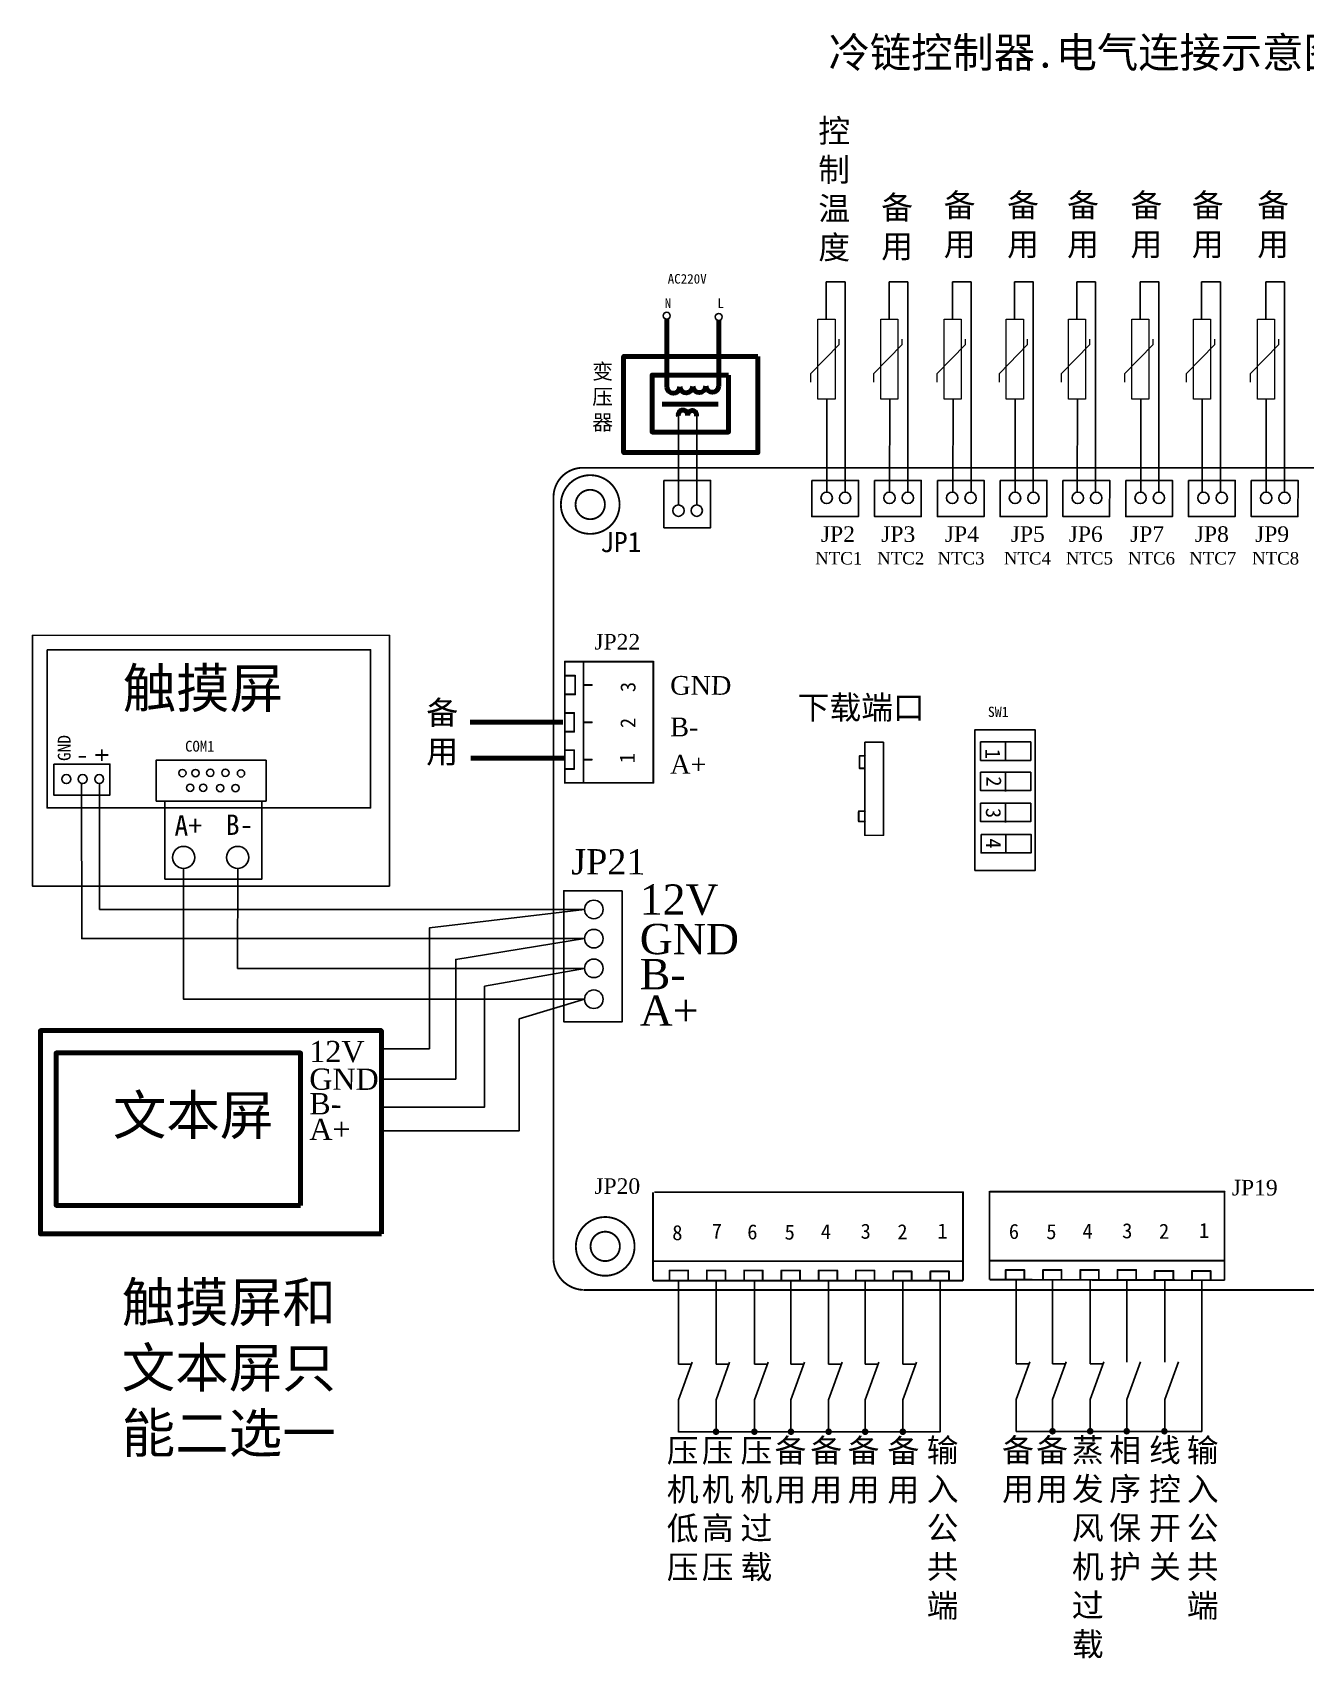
# Model space of a CAD drawing. Extents: x 17250 to 20515, y -627 to 1445.
# Drawn here: x 17250 to 18872, y -627 to 1445 of the extents above; entities that cross this region are included whole.
import ezdxf

# ---------------------------------------------------------------- set-up
doc = ezdxf.new("R2010")
doc.units = 0
doc.linetypes.add('ACAD_ISO07W100', pattern=[3, 0, -3])
doc.layers.get('0').update_dxf_attribs({"linetype": 'CONTINUOUS'})
for name, color, linetype in [('BOTTOMSOLDER', 6, 'CONTINUOUS'), ('instruction', 7, 'CONTINUOUS'), ('KEEPOUTLAYER', 6, 'CONTINUOUS'), ('MECHANICAL1', 251, 'CONTINUOUS'), ('TOPOVERLAY', 2, 'CONTINUOUS')]:
    doc.layers.add(name, color=color, linetype=linetype)

# ---------------------------------------------------------------- blocks, each defined once
blk = doc.blocks.new('常闭2')
at = {"color": 0}
for p, q in [((1.28, 7.79), (1.28, 5.04)), ((1.28, 1.9), (2.48, 5.21)), ((1.28, 5.04), (2.42, 5.04)), ((1.28, 1.9), (1.28, -0.93))]:
    blk.add_line(p, q, dxfattribs=at)

msp = doc.modelspace()

# ---------------------------------------------------------------- hatches: boundary and pattern name
h = msp.add_hatch(color=256)
edge = h.paths.add_edge_path()
edge.add_arc((18121.3, -337.7), 4.23, 360, 720)
h = msp.add_hatch(color=256)
edge = h.paths.add_edge_path()
edge.add_arc((18170.2, -337.7), 4.23, 360, 720)
h = msp.add_hatch(color=256)
edge = h.paths.add_edge_path()
edge.add_arc((18216.8, -337.7), 4.23, 360, 720)
h = msp.add_hatch(color=256)
edge = h.paths.add_edge_path()
edge.add_arc((18264.8, -337.7), 4.23, 360, 720)
h = msp.add_hatch(color=256)
edge = h.paths.add_edge_path()
edge.add_arc((18311.3, -337.7), 4.23, 360, 720)
h = msp.add_hatch(color=256)
edge = h.paths.add_edge_path()
edge.add_arc((18359.3, -337.7), 4.23, 360, 720)
h = msp.add_hatch(color=256)
edge = h.paths.add_edge_path()
edge.add_arc((18550.1, -337.1), 4.23, 360, 720)
h = msp.add_hatch(color=256)
edge = h.paths.add_edge_path()
edge.add_arc((18598.1, -337.1), 4.23, 360, 720)
h = msp.add_hatch(color=256)
edge = h.paths.add_edge_path()
edge.add_arc((18644.6, -337.1), 4.23, 360, 720)
h = msp.add_hatch(color=256)
edge = h.paths.add_edge_path()
edge.add_arc((18692.6, -337.1), 4.23, 360, 720)

# ---------------------------------------------------------------- linework, layer by layer
for p, q in [((18261.8, 1126.9), (18261.8, 1079.1)), ((18341.9, 1126.9), (18341.9, 1079.1)), ((18422.6, 1126.9), (18422.6, 1079.1)), ((18501.7, 1126.9), (18501.7, 1079.1)), ((18580.9, 1126.9), (18580.9, 1079.1)), ((18661.7, 1126.9), (18661.7, 1079.1)), ((18740.1, 1126.9), (18740.1, 1079.1)), ((18821.7, 1126.9), (18821.7, 1079.1)), ((18262.4, 859.4), (18262.6, 977.4)), ((18342.5, 859.4), (18342.6, 977.4)), ((18423.2, 859.4), (18423.3, 977.4)), ((18502.4, 859.4), (18502.5, 977.4)), ((18581.6, 859.4), (18581.7, 977.4)), ((18662.4, 859.4), (18662.5, 977.4)), ((18740.8, 859.4), (18740.9, 977.4)), ((18822.4, 859.4), (18822.5, 977.4))]:
    msp.add_line(p, q)
at = {"lineweight": 13}
for p, q in [((18278.4, 1047.3), (18242.3, 1010.4)), ((18278.4, 1047.3), (18278.4, 1054.1)), ((18358.4, 1047.3), (18322.4, 1010.4)), ((18358.4, 1047.3), (18358.4, 1054.1)), ((18439.1, 1047.3), (18403.1, 1010.4)), ((18439.1, 1047.3), (18439.1, 1054.1)), ((18518.3, 1047.3), (18482.3, 1010.4)), ((18518.3, 1047.3), (18518.3, 1054.1)), ((18597.5, 1047.3), (18561.5, 1010.4)), ((18597.5, 1047.3), (18597.5, 1054.1)), ((18678.3, 1047.3), (18642.3, 1010.4)), ((18678.3, 1047.3), (18678.3, 1054.1)), ((18756.7, 1047.3), (18720.7, 1010.4)), ((18756.7, 1047.3), (18756.7, 1054.1)), ((18838.3, 1047.3), (18802.2, 1010.4)), ((18838.3, 1047.3), (18838.3, 1054.1)), ((18242.3, 999.2), (18242.3, 1010.4)), ((18322.4, 999.2), (18322.4, 1010.4)), ((18403.1, 999.2), (18403.1, 1010.4)), ((18482.3, 999.2), (18482.3, 1010.4)), ((18561.5, 999.2), (18561.5, 1010.4)), ((18642.3, 999.2), (18642.3, 1010.4)), ((18720.7, 999.2), (18720.7, 1010.4)), ((18802.2, 999.2), (18802.2, 1010.4))]:
    msp.add_line(p, q, dxfattribs=at)
at = {"linetype": 'Continuous'}
for p, q in [((18073.4, 842.9), (18073.4, 956.1)), ((18096.7, 842.9), (18096.7, 956.1))]:
    msp.add_line(p, q, dxfattribs=at)
at = {"color": 7}
for p, q in [((18490, 540.9), (18490, 516.5)), ((18490, 502.4), (18490, 478)), ((17293.7, 493.2), (17293.7, 493.2)), ((18490, 462.8), (18490, 438.5)), ((18490.4, 423.1), (18490.4, 398.7))]:
    msp.add_line(p, q, dxfattribs=at)
at = {"linetype": 'Continuous', "flags": 128}
for points in [[(18261.8, 1126.9), (18285.7, 1126.9), (18285.7, 859)], [(18341.9, 1126.9), (18365.7, 1126.9), (18365.7, 859)], [(18422.6, 1126.9), (18446.4, 1126.9), (18446.4, 859)], [(18501.7, 1126.9), (18525.6, 1126.9), (18525.6, 859)], [(18580.9, 1126.9), (18604.8, 1126.9), (18604.8, 859)], [(18661.7, 1126.9), (18685.6, 1126.9), (18685.6, 859)], [(18740.1, 1126.9), (18764, 1126.9), (18764, 859)], [(18821.7, 1126.9), (18845.6, 1126.9), (18845.6, 859)], [(18054.9, 874.1), (18054.9, 813.8), (18114.3, 813.8), (18114.4, 874.1), (18054.9, 874.1)], [(18243.3, 874.1), (18243.3, 828), (18302.8, 828), (18302.9, 874.1), (18243.3, 874.1)], [(18323.3, 874.1), (18323.3, 828), (18382.8, 828), (18382.9, 874.1), (18323.3, 874.1)], [(18403.3, 874.1), (18403.3, 828), (18462.8, 828), (18462.9, 874.1), (18403.3, 874.1)], [(18483.3, 874.1), (18483.3, 828), (18542.8, 828), (18542.9, 874.1), (18483.3, 874.1)], [(18563.3, 874.1), (18563.3, 828), (18622.8, 828), (18622.9, 874.1), (18563.3, 874.1)], [(18643.3, 874.1), (18643.3, 828), (18702.8, 828), (18702.9, 874.1), (18643.3, 874.1)], [(18723.3, 874.1), (18723.3, 828), (18782.8, 828), (18782.9, 874.1), (18723.3, 874.1)], [(18803.3, 874.1), (18803.3, 828), (18862.8, 828), (18862.9, 874.1), (18803.3, 874.1)], [(18001.8, 351.4), (17927.2, 351.4), (17927.2, 184.6), (18001.8, 184.6), (18001.8, 351.4)], [(18740.2, -144.7), (18740.2, -337.3), (18503.6, -337.5)], [(18406.9, -145.4), (18406.9, -338), (18073.5, -338)], [(18644.6, -337.5), (18644.6, -296.5), (18662, -248.6)], [(18693, -337.5), (18693, -296.5), (18710.4, -248.6)]]:
    msp.add_lwpolyline(points, dxfattribs=at)
at = {"lineweight": 13}
for points in [[(18251.2, 1079.3), (18273, 1079.3), (18273, 977.6), (18251.2, 977.6)], [(18331.2, 1079.3), (18353, 1079.3), (18353, 977.6), (18331.2, 977.6)], [(18411.9, 1079.3), (18433.7, 1079.3), (18433.7, 977.6), (18411.9, 977.6)], [(18491.1, 1079.3), (18512.9, 1079.3), (18512.9, 977.6), (18491.1, 977.6)], [(18570.3, 1079.3), (18592.1, 1079.3), (18592.1, 977.6), (18570.3, 977.6)], [(18651.1, 1079.3), (18672.9, 1079.3), (18672.9, 977.6), (18651.1, 977.6)], [(18729.5, 1079.3), (18751.3, 1079.3), (18751.3, 977.6), (18729.5, 977.6)], [(18811.1, 1079.3), (18832.9, 1079.3), (18832.9, 977.6), (18811.1, 977.6)]]:
    msp.add_lwpolyline(points, close=True, dxfattribs=at)
msp.add_lwpolyline([(17705.2, 357.4), (17250.3, 357.4), (17250.3, 676.7), (17705.2, 676.8)], close=True)
at = {"color": 7}
for points in [[(17269, 658.4), (17681.1, 658.4), (17681.1, 457), (17269, 457)], [(18450.9, 377.4), (18450.9, 556.2), (18528, 556.2), (18528, 377.4)], [(18458.5, 540.9), (18458.5, 517.5), (18522.3, 517.5), (18522.3, 540.9)], [(17277.4, 512.8), (17348.9, 512.8), (17348.9, 473.2), (17277.4, 473.2)], [(18458.5, 502.4), (18458.5, 479), (18522.3, 479), (18522.3, 502.4)], [(18458.5, 462.8), (18458.5, 439.5), (18522.3, 439.5), (18522.3, 462.8)], [(18459, 423.1), (18459, 399.7), (18522.7, 399.7), (18522.7, 423.1)]]:
    msp.add_lwpolyline(points, close=True, dxfattribs=at)
at = {"color": 0}
msp.add_lwpolyline([(17407.8, 465.7), (17407.8, 517.6), (17548, 517.6), (17548, 465.7)], close=True, dxfattribs=at)
at = {"color": 7}
for points in [[(17953.9, 290.4), (17313.1, 290.4), (17312.8, 488.1)], [(17953.9, 327.6), (17335.8, 327.6), (17335.6, 487.9)], [(17419, 465.3), (17419, 366.2), (17542.6, 366.2), (17542.6, 465.3)], [(17953.9, 213.2), (17442.9, 213.2), (17442.9, 379.7)], [(17953.9, 252.5), (17511.6, 252.5), (17511.8, 379.7)], [(17694.6, 150.2), (17756.2, 150.2), (17756.2, 304), (17953.9, 327.6)], [(17694.6, 111.4), (17789.6, 111.4), (17789.6, 264), (17953.9, 290.4)], [(17694.6, 75.8), (17826.3, 75.8), (17826.3, 229.7), (17953.9, 252.5)], [(17694.6, 45.6), (17870.6, 45.6), (17870.6, 188.1), (17953.9, 213.2)]]:
    msp.add_lwpolyline(points, dxfattribs=at)
at = {"linetype": 'Continuous'}
for centre, radius in [((18262.3, 851.8), 7.26), ((18285.7, 851.8), 7.26), ((18342.3, 851.8), 7.26), ((18365.7, 851.8), 7.26), ((18422.3, 851.8), 7.26), ((18445.7, 851.8), 7.26), ((18502.3, 851.8), 7.26), ((18525.7, 851.8), 7.26), ((18582.3, 851.8), 7.26), ((18605.7, 851.8), 7.26), ((18662.3, 851.8), 7.26), ((18685.7, 851.8), 7.26), ((18742.3, 851.8), 7.26), ((18765.7, 851.8), 7.26), ((18822.3, 851.8), 7.26), ((18845.7, 851.8), 7.26), ((18073.4, 835.6), 7.26), ((18096.7, 835.6), 7.26), ((17442.9, 393.8), 14.1), ((17511.8, 393.8), 14.1), ((17965.6, 327.6), 11.8), ((17965.6, 290.4), 11.8), ((17965.6, 252.5), 11.8), ((17965.6, 213.2), 11.8)]:
    msp.add_circle(centre, radius, dxfattribs=at)
for centre in [(17293.4, 493.6), (17314.3, 493.6), (17335.3, 493.6)]:
    msp.add_circle(centre, 5.72)
at = {"color": 0}
for centre in [(17441.3, 501.3), (17458, 501.3), (17476.9, 501.7), (17496.1, 501.7), (17516, 500.9), (17451.2, 482.6), (17467.9, 482.6), (17489.5, 482.2), (17509.1, 482.2)]:
    msp.add_circle(centre, 4.64, dxfattribs=at)
at = {"layer": 'BOTTOMSOLDER', "color": 0, "linetype": 'Continuous', "lineweight": 80}
for p, q in [((18058.5, 992.8), (18058.5, 1079.5)), ((18125, 1077.7), (18125, 1077.7)), ((18125, 994.4), (18125, 1077.7)), ((18124.1, 971.2), (18052.8, 971.2))]:
    msp.add_line(p, q, dxfattribs=at)
at = {"layer": 'BOTTOMSOLDER', "color": 7, "linetype": 'Continuous', "lineweight": 80}
for p, q in [((17926.2, 566.1), (17808.1, 566.1)), ((17927.7, 520.1), (17808.7, 520.1))]:
    msp.add_line(p, q, dxfattribs=at)
at = {"layer": 'BOTTOMSOLDER', "color": 0, "linetype": 'Continuous', "lineweight": 80}
for points in [[(18174.7, 1032), (18174.7, 909.6), (18003.6, 909.6), (18003.6, 1032)], [(18137.3, 1008.2), (18137.3, 935.6), (18039.9, 935.6), (18039.9, 1008.2)]]:
    msp.add_lwpolyline(points, close=True, dxfattribs=at)
at = {"layer": 'BOTTOMSOLDER', "color": 7, "linetype": 'Continuous', "lineweight": 80}
for points in [[(17695, -85.7), (17260.4, -85.7), (17260.4, 173.2), (17695, 173.2)], [(17592, -49.5), (17280.4, -49.5), (17280.4, 144.9), (17592, 144.9)]]:
    msp.add_lwpolyline(points, close=True, dxfattribs=at)
at = {"layer": 'BOTTOMSOLDER', "color": 0, "linetype": 'Continuous'}
for centre in [(18058.5, 1083.9), (18124.8, 1082.3)]:
    msp.add_circle(centre, 4.43, dxfattribs=at)
at = {"layer": 'BOTTOMSOLDER', "color": 0, "linetype": 'Continuous', "lineweight": 80}
for centre, radius, start, end in [((18116.6, 994.8), 8.38, 184.7493, 357.719), ((18066.9, 993.5), 8.38, 184.7493, 357.719), ((18083.4, 994), 8.38, 184.7493, 357.719), ((18100, 994.4), 8.38, 184.7493, 357.719), ((18079.1, 957.9), 5.89, 347.2834, 200.2157), ((18090.9, 957.3), 5.73, 345.508, 181.1748)]:
    msp.add_arc(centre, radius, start, end, dxfattribs=at)
at = {"layer": 'instruction', "color": 0}
for p, q in [((18503.6, -144.7), (18503.6, -211.3)), ((18550.1, -144.7), (18550.1, -211.3)), ((18598.1, -144.7), (18598.1, -211.3)), ((18644.6, -144.7), (18644.6, -249.2)), ((18693, -144.7), (18693, -249.2)), ((18073.5, -145.4), (18073.5, -212)), ((18121.4, -145.4), (18121.4, -212)), ((18170.3, -145.4), (18170.3, -212)), ((18216.8, -145.4), (18216.8, -212)), ((18264.8, -145.4), (18264.8, -212)), ((18311.3, -145.4), (18311.3, -212)), ((18359.3, -145.4), (18359.3, -212))]:
    msp.add_line(p, q, dxfattribs=at)
at = {"layer": 'KEEPOUTLAYER', "color": 7, "const_width": 2.37}
for points in [[(17914.2, 852.8, -0.414214), (17951.6, 890.2)], [(17951.6, -157.1, -0.388165), (17914.2, -118.3)]]:
    msp.add_lwpolyline(points, format="xyb", dxfattribs=at)
at = {"layer": 'KEEPOUTLAYER', "color": 7}
for points, const_width in [([(17952.2, 890.2, 1), (17951, 890.2, 1)], 1.19), ([(17952.2, 890.2, 1), (17951, 890.2, 1)], 1.19), ([(17923.6, 843.4, 1), (17998.4, 843.4, 1)], 2.37), ([(17914.8, 852.8, 1), (17913.6, 852.8, 1)], 1.19), ([(17914.8, 852.8, 1), (17913.6, 852.8, 1)], 1.19), ([(17924.2, 843.4, 1), (17923, 843.4, 1)], 1.19), ([(17942.7, -101.6, 1), (18017.5, -101.6, 1)], 2.37), ([(17943.3, -101.6, 1), (17942.1, -101.6, 1)], 1.19), ([(18018.1, -101.6, 1), (18016.9, -101.6, 1)], 1.19)]:
    msp.add_lwpolyline(points, format="xyb", close=True, dxfattribs=dict(at, const_width=const_width))
at = {"layer": 'KEEPOUTLAYER', "color": 7, "const_width": 2.37}
for points in [[(19872.1, 889.9), (17952.2, 890.2)], [(17914.2, 852.8), (17914.2, -118.3)], [(19868, -157.1), (17952.2, -157.1)]]:
    msp.add_lwpolyline(points, dxfattribs=at)
at = {"layer": 'MECHANICAL1', "color": 7}
for points, const_width in [([(17942.3, 843.4, 1), (17979.7, 843.4, 1)], 2.37), ([(17942.9, 843.4, 1), (17941.7, 843.4, 1)], 1.19), ([(17980.3, 843.4, 1), (17979.1, 843.4, 1)], 1.19), ([(17961.4, -101.6, 1), (17998.8, -101.6, 1)], 2.37), ([(17962, -101.6, 1), (17960.8, -101.6, 1)], 1.19), ([(17999.4, -101.6, 1), (17998.2, -101.6, 1)], 1.19)]:
    msp.add_lwpolyline(points, format="xyb", close=True, dxfattribs=dict(at, const_width=const_width))
at = {"layer": 'TOPOVERLAY', "color": 7}
for points, const_width in [([(17928.7, 643.2), (18041.5, 643.2)], 2.37), ([(17928.7, 643.2), (17928.7, 488.8)], 2.37), ([(17952.5, 643.2), (17952.5, 488.8)], 2.37), ([(18041.5, 643.2), (18041.5, 488.8)], 2.37), ([(17929.9, 625.4), (17941.8, 625.4)], 2.37), ([(17941.8, 625.4), (17941.8, 601.6)], 2.37), ([(17929.9, 601.6), (17941.8, 601.6)], 2.37), ([(17952.5, 613.5), (17963.1, 613.5)], 2.37), ([(17928.7, 577.9), (17940.6, 577.9)], 2.37), ([(17940.6, 577.9), (17940.6, 554.1)], 2.37), ([(17952.5, 566), (17963.1, 566)], 2.37), ([(17928.7, 554.1), (17940.6, 554.1)], 2.37), ([(18311, 540.6), (18311, 421.9)], 1.87), ([(18334.7, 540.6), (18311, 540.6)], 1.87), ([(18334.7, 540.6), (18334.7, 421.9)], 1.87), ([(17928.7, 530.4), (17940.6, 530.4)], 2.37), ([(17940.6, 530.4), (17940.6, 506.6)], 2.37), ([(17952.5, 518.5), (17963.1, 518.5)], 2.37), ([(18305, 523.3), (18304.1, 522.8)], 2.37), ([(18304.1, 522.8), (18304.1, 507.6)], 2.37), ([(18311, 523.3), (18305, 523.3)], 2.37), ([(17928.7, 506.6), (17940.6, 506.6)], 2.37), ([(18304.3, 507.4), (18304.1, 507.6)], 2.37), ([(18311, 507.4), (18304.3, 507.4)], 2.37), ([(17928.7, 488.8), (18041.5, 488.8)], 2.37), ([(18303.6, 452.8), (18303.1, 452.3)], 2.37), ([(18303.1, 452.3), (18303.1, 439.7)], 2.37), ([(18311, 439.7), (18303.1, 439.7)], 2.37), ([(18305.5, 452.8), (18303.6, 452.8)], 2.37), ([(18309.1, 452.8), (18305.5, 452.8)], 2.37), ([(18311, 452.8), (18309.1, 452.8)], 2.37), ([(18334.7, 421.9), (18311, 421.9)], 1.87), ([(18041, -32.6), (18041, -145.4)], 2.37), ([(18436.6, -32.6), (18042.5, -32.6)], 2.37), ([(18436, -32.6), (18436, -145.4)], 2.37), ([(18469.8, -31.2), (18469.8, -144)], 2.37), ([(18769.9, -32), (18469.8, -32)], 2.37), ([(18769.3, -32), (18769.3, -144.7)], 2.37), ([(18437, -120.4), (18041, -120.4)], 2.37), ([(18770.4, -119.8), (18469.8, -119.8)], 2.37), ([(18436, -145.4), (18040.8, -145.4)], 2.37), ([(18085.8, -132.3), (18062.1, -132.3)], 2.37), ([(18062.1, -132.3), (18062.1, -144.2)], 2.37), ([(18085.8, -132.3), (18085.8, -144.2)], 2.37), ([(18109.6, -132.3), (18109.6, -144.2)], 2.37), ([(18133.3, -132.3), (18109.6, -132.3)], 2.37), ([(18133.3, -132.3), (18133.3, -144.2)], 2.37), ([(18157.1, -132.3), (18157.1, -144.2)], 2.37), ([(18180.8, -132.3), (18157.1, -132.3)], 2.37), ([(18180.8, -132.3), (18180.8, -144.2)], 2.37), ([(18204.5, -132.3), (18204.5, -144.2)], 2.37), ([(18228.3, -132.3), (18204.5, -132.3)], 2.37), ([(18228.3, -132.3), (18228.3, -144.2)], 2.37), ([(18252, -132.3), (18252, -144.2)], 2.37), ([(18275.8, -132.3), (18252, -132.3)], 2.37), ([(18275.8, -132.3), (18275.8, -144.2)], 2.37), ([(18323.3, -132.3), (18299.5, -132.3)], 2.37), ([(18299.5, -132.3), (18299.5, -144.2)], 2.37), ([(18323.3, -132.3), (18323.3, -144.2)], 2.37), ([(18370.7, -133.5), (18347, -133.5)], 2.37), ([(18347, -133.5), (18347, -145.4)], 2.37), ([(18370.7, -133.5), (18370.7, -145.4)], 2.37), ([(18394.5, -133.5), (18394.5, -145.4)], 2.37), ([(18418.2, -133.5), (18394.5, -133.5)], 2.37), ([(18418.2, -133.5), (18418.2, -145.4)], 2.37), ([(18769.3, -144.7), (18469.8, -144)], 2.37), ([(18490.4, -131.7), (18490.4, -143.5)], 2.37), ([(18514.1, -131.7), (18490.4, -131.7)], 2.37), ([(18514.1, -131.7), (18514.1, -143.5)], 2.37), ([(18537.9, -131.7), (18537.9, -143.5)], 2.37), ([(18561.6, -131.7), (18537.9, -131.7)], 2.37), ([(18561.6, -131.7), (18561.6, -143.5)], 2.37), ([(18585.4, -131.7), (18585.4, -143.5)], 2.37), ([(18609.1, -131.7), (18585.4, -131.7)], 2.37), ([(18609.1, -131.7), (18609.1, -143.5)], 2.37), ([(18656.6, -131.7), (18632.8, -131.7)], 2.37), ([(18632.8, -131.7), (18632.8, -143.5)], 2.37), ([(18656.6, -131.7), (18656.6, -143.5)], 2.37), ([(18704.1, -132.9), (18680.3, -132.9)], 2.37), ([(18680.3, -132.9), (18680.3, -144.7)], 2.37), ([(18704.1, -132.9), (18704.1, -144.7)], 2.37), ([(18727.8, -132.9), (18727.8, -144.7)], 2.37), ([(18751.5, -132.9), (18727.8, -132.9)], 2.37), ([(18751.5, -132.9), (18751.5, -144.7)], 2.37)]:
    msp.add_lwpolyline(points, dxfattribs=dict(at, const_width=const_width))
for points, const_width in [([(17928.7, 643.8, 1), (17928.7, 642.6, 1)], 1.19), ([(17928.7, 643.8, 1), (17928.7, 642.6, 1)], 1.19), ([(17952.5, 643.8, 1), (17952.5, 642.6, 1)], 1.19), ([(18041.5, 643.8, 1), (18041.5, 642.6, 1)], 1.19), ([(18041.5, 643.8, 1), (18041.5, 642.6, 1)], 1.19), ([(17929.9, 625.9, 1), (17929.9, 624.8, 1)], 1.19), ([(17941.8, 625.9, 1), (17941.8, 624.8, 1)], 1.19), ([(17941.8, 625.9, 1), (17941.8, 624.8, 1)], 1.19), ([(17929.9, 602.2, 1), (17929.9, 601, 1)], 1.19), ([(17941.8, 602.2, 1), (17941.8, 601, 1)], 1.19), ([(17941.8, 602.2, 1), (17941.8, 601, 1)], 1.19), ([(17952.5, 614.1, 1), (17952.5, 612.9, 1)], 1.19), ([(17963.1, 614.1, 1), (17963.1, 612.9, 1)], 1.19), ([(17928.7, 578.5, 1), (17928.7, 577.3, 1)], 1.19), ([(17940.6, 578.5, 1), (17940.6, 577.3, 1)], 1.19), ([(17940.6, 578.5, 1), (17940.6, 577.3, 1)], 1.19), ([(17952.5, 566.6, 1), (17952.5, 565.4, 1)], 1.19), ([(17963.1, 566.6, 1), (17963.1, 565.4, 1)], 1.19), ([(17928.7, 554.7, 1), (17928.7, 553.5, 1)], 1.19), ([(17940.6, 554.7, 1), (17940.6, 553.5, 1)], 1.19), ([(17940.6, 554.7, 1), (17940.6, 553.5, 1)], 1.19), ([(18311.4, 540.6, 1), (18310.5, 540.6, 1)], 0.935), ([(18311.4, 540.6, 1), (18310.5, 540.6, 1)], 0.935), ([(18335.2, 540.6, 1), (18334.3, 540.6, 1)], 0.935), ([(18335.2, 540.6, 1), (18334.3, 540.6, 1)], 0.935), ([(17928.7, 531, 1), (17928.7, 529.8, 1)], 1.19), ([(17940.6, 531, 1), (17940.6, 529.8, 1)], 1.19), ([(17940.6, 531, 1), (17940.6, 529.8, 1)], 1.19), ([(17952.5, 519.1, 1), (17952.5, 517.9, 1)], 1.19), ([(17963.1, 519.1, 1), (17963.1, 517.9, 1)], 1.19), ([(18304.7, 522.8, 1), (18303.5, 522.8, 1)], 1.19), ([(18304.7, 522.8, 1), (18303.5, 522.8, 1)], 1.19), ([(18305.6, 523.3, 1), (18304.5, 523.3, 1)], 1.19), ([(18305.6, 523.3, 1), (18304.5, 523.3, 1)], 1.19), ([(18311.6, 523.3, 1), (18310.4, 523.3, 1)], 1.19), ([(17928.7, 507.2, 1), (17928.7, 506.1, 1)], 1.19), ([(17940.6, 507.2, 1), (17940.6, 506.1, 1)], 1.19), ([(17940.6, 507.2, 1), (17940.6, 506.1, 1)], 1.19), ([(18304.7, 507.6, 1), (18303.5, 507.6, 1)], 1.19), ([(18304.7, 507.6, 1), (18303.5, 507.6, 1)], 1.19), ([(18304.9, 507.4, 1), (18303.7, 507.4, 1)], 1.19), ([(18304.9, 507.4, 1), (18303.7, 507.4, 1)], 1.19), ([(18311.6, 507.4, 1), (18310.4, 507.4, 1)], 1.19), ([(17928.7, 489.4, 1), (17928.7, 488.2, 1)], 1.19), ([(17928.7, 489.4, 1), (17928.7, 488.2, 1)], 1.19), ([(17952.5, 489.4, 1), (17952.5, 488.2, 1)], 1.19), ([(18041.5, 489.4, 1), (18041.5, 488.2, 1)], 1.19), ([(18041.5, 489.4, 1), (18041.5, 488.2, 1)], 1.19), ([(18303.7, 452.3, 1), (18302.6, 452.3, 1)], 1.19), ([(18303.7, 452.3, 1), (18302.6, 452.3, 1)], 1.19), ([(18303.7, 439.7, 1), (18302.6, 439.7, 1)], 1.19), ([(18303.7, 439.7, 1), (18302.6, 439.7, 1)], 1.19), ([(18304.2, 452.8, 1), (18303, 452.8, 1)], 1.19), ([(18304.2, 452.8, 1), (18303, 452.8, 1)], 1.19), ([(18306.1, 452.8, 1), (18304.9, 452.8, 1)], 1.19), ([(18306.1, 452.8, 1), (18304.9, 452.8, 1)], 1.19), ([(18309.7, 452.8, 1), (18308.5, 452.8, 1)], 1.19), ([(18309.7, 452.8, 1), (18308.5, 452.8, 1)], 1.19), ([(18311.6, 452.8, 1), (18310.4, 452.8, 1)], 1.19), ([(18311.6, 439.7, 1), (18310.4, 439.7, 1)], 1.19), ([(18311.4, 421.9, 1), (18310.5, 421.9, 1)], 0.935), ([(18311.4, 421.9, 1), (18310.5, 421.9, 1)], 0.935), ([(18335.2, 421.9, 1), (18334.3, 421.9, 1)], 0.935), ([(18335.2, 421.9, 1), (18334.3, 421.9, 1)], 0.935), ([(18140.9, -32.6, 1), (18139.7, -32.6, 1)], 1.19), ([(18140.9, -32.6, 1), (18139.7, -32.6, 1)], 1.19), ([(18436.6, -32.6, 1), (18435.4, -32.6, 1)], 1.19), ([(18436.6, -32.6, 1), (18435.4, -32.6, 1)], 1.19), ([(18474.2, -32, 1), (18473, -32, 1)], 1.19), ([(18474.2, -32, 1), (18473, -32, 1)], 1.19), ([(18769.9, -32, 1), (18768.8, -32, 1)], 1.19), ([(18769.9, -32, 1), (18768.8, -32, 1)], 1.19), ([(18436.6, -120.4, 1), (18435.4, -120.4, 1)], 1.19), ([(18769.9, -119.8, 1), (18768.8, -119.8, 1)], 1.19), ([(18062.7, -132.3, 1), (18061.5, -132.3, 1)], 1.19), ([(18062.7, -132.3, 1), (18061.5, -132.3, 1)], 1.19), ([(18086.4, -132.3, 1), (18085.2, -132.3, 1)], 1.19), ([(18086.4, -132.3, 1), (18085.2, -132.3, 1)], 1.19), ([(18110.2, -132.3, 1), (18109, -132.3, 1)], 1.19), ([(18110.2, -132.3, 1), (18109, -132.3, 1)], 1.19), ([(18110.2, -144.2, 1), (18109, -144.2, 1)], 1.19), ([(18133.9, -132.3, 1), (18132.7, -132.3, 1)], 1.19), ([(18133.9, -132.3, 1), (18132.7, -132.3, 1)], 1.19), ([(18133.9, -144.2, 1), (18132.7, -144.2, 1)], 1.19), ([(18157.7, -132.3, 1), (18156.5, -132.3, 1)], 1.19), ([(18157.7, -132.3, 1), (18156.5, -132.3, 1)], 1.19), ([(18157.7, -144.2, 1), (18156.5, -144.2, 1)], 1.19), ([(18181.4, -132.3, 1), (18180.2, -132.3, 1)], 1.19), ([(18181.4, -132.3, 1), (18180.2, -132.3, 1)], 1.19), ([(18181.4, -144.2, 1), (18180.2, -144.2, 1)], 1.19), ([(18205.1, -132.3, 1), (18204, -132.3, 1)], 1.19), ([(18205.1, -132.3, 1), (18204, -132.3, 1)], 1.19), ([(18205.1, -144.2, 1), (18204, -144.2, 1)], 1.19), ([(18228.9, -132.3, 1), (18227.7, -132.3, 1)], 1.19), ([(18228.9, -132.3, 1), (18227.7, -132.3, 1)], 1.19), ([(18228.9, -144.2, 1), (18227.7, -144.2, 1)], 1.19), ([(18252.6, -132.3, 1), (18251.4, -132.3, 1)], 1.19), ([(18252.6, -132.3, 1), (18251.4, -132.3, 1)], 1.19), ([(18252.6, -144.2, 1), (18251.4, -144.2, 1)], 1.19), ([(18276.4, -132.3, 1), (18275.2, -132.3, 1)], 1.19), ([(18276.4, -132.3, 1), (18275.2, -132.3, 1)], 1.19), ([(18276.4, -144.2, 1), (18275.2, -144.2, 1)], 1.19), ([(18300.1, -132.3, 1), (18298.9, -132.3, 1)], 1.19), ([(18300.1, -132.3, 1), (18298.9, -132.3, 1)], 1.19), ([(18300.1, -144.2, 1), (18298.9, -144.2, 1)], 1.19), ([(18323.8, -132.3, 1), (18322.7, -132.3, 1)], 1.19), ([(18323.8, -132.3, 1), (18322.7, -132.3, 1)], 1.19), ([(18347.6, -133.5, 1), (18346.4, -133.5, 1)], 1.19), ([(18347.6, -133.5, 1), (18346.4, -133.5, 1)], 1.19), ([(18371.3, -133.5, 1), (18370.1, -133.5, 1)], 1.19), ([(18371.3, -133.5, 1), (18370.1, -133.5, 1)], 1.19), ([(18395.1, -133.5, 1), (18393.9, -133.5, 1)], 1.19), ([(18395.1, -133.5, 1), (18393.9, -133.5, 1)], 1.19), ([(18418.8, -133.5, 1), (18417.6, -133.5, 1)], 1.19), ([(18418.8, -133.5, 1), (18417.6, -133.5, 1)], 1.19), ([(18491, -131.7, 1), (18489.8, -131.7, 1)], 1.19), ([(18491, -131.7, 1), (18489.8, -131.7, 1)], 1.19), ([(18491, -143.5, 1), (18489.8, -143.5, 1)], 1.19), ([(18514.7, -131.7, 1), (18513.5, -131.7, 1)], 1.19), ([(18514.7, -131.7, 1), (18513.5, -131.7, 1)], 1.19), ([(18514.7, -143.5, 1), (18513.5, -143.5, 1)], 1.19), ([(18538.5, -131.7, 1), (18537.3, -131.7, 1)], 1.19), ([(18538.5, -131.7, 1), (18537.3, -131.7, 1)], 1.19), ([(18538.5, -143.5, 1), (18537.3, -143.5, 1)], 1.19), ([(18562.2, -131.7, 1), (18561, -131.7, 1)], 1.19), ([(18562.2, -131.7, 1), (18561, -131.7, 1)], 1.19), ([(18562.2, -143.5, 1), (18561, -143.5, 1)], 1.19), ([(18585.9, -131.7, 1), (18584.8, -131.7, 1)], 1.19), ([(18585.9, -131.7, 1), (18584.8, -131.7, 1)], 1.19), ([(18585.9, -143.5, 1), (18584.8, -143.5, 1)], 1.19), ([(18609.7, -131.7, 1), (18608.5, -131.7, 1)], 1.19), ([(18609.7, -131.7, 1), (18608.5, -131.7, 1)], 1.19), ([(18609.7, -143.5, 1), (18608.5, -143.5, 1)], 1.19), ([(18633.4, -131.7, 1), (18632.2, -131.7, 1)], 1.19), ([(18633.4, -131.7, 1), (18632.2, -131.7, 1)], 1.19), ([(18633.4, -143.5, 1), (18632.2, -143.5, 1)], 1.19), ([(18657.2, -131.7, 1), (18656, -131.7, 1)], 1.19), ([(18657.2, -131.7, 1), (18656, -131.7, 1)], 1.19), ([(18680.9, -132.9, 1), (18679.7, -132.9, 1)], 1.19), ([(18680.9, -132.9, 1), (18679.7, -132.9, 1)], 1.19), ([(18704.7, -132.9, 1), (18703.5, -132.9, 1)], 1.19), ([(18704.7, -132.9, 1), (18703.5, -132.9, 1)], 1.19), ([(18728.4, -132.9, 1), (18727.2, -132.9, 1)], 1.19), ([(18728.4, -132.9, 1), (18727.2, -132.9, 1)], 1.19), ([(18752.1, -132.9, 1), (18750.9, -132.9, 1)], 1.19), ([(18752.1, -132.9, 1), (18750.9, -132.9, 1)], 1.19)]:
    msp.add_lwpolyline(points, format="xyb", close=True, dxfattribs=dict(at, const_width=const_width))

# ---------------------------------------------------------------- block references
at = {"color": 0, "xscale": 14.46337265325201, "yscale": 14.46337265333068, "zscale": 14.46337265328271}
for p in [(18055, -324.6), (18102.8, -324.6), (18151.7, -324.6), (18198.3, -324.6), (18246.3, -324.6), (18292.8, -324.6), (18340.8, -324.6), (18485.1, -324), (18531.6, -324), (18579.6, -324)]:
    msp.add_blockref('常闭2', p, dxfattribs=at)

# ---------------------------------------------------------------- texts
at = {"linetype": 'ACAD_ISO07W100'}
for s, height, p in [('GND', 16.2, (17298.8, 516.7)), ('+', 24.3, (17351, 516))]:
    msp.add_text(s, height=height, rotation=90, dxfattribs=at).set_placement(p)
for s, height, p in [('-', 24.3, (17305.7, 512.7)), ('A+', 25.92, (17431.2, 421.5)), ('B-', 25.92, (17496.6, 422.5))]:
    msp.add_text(s, height=height, dxfattribs=at).set_placement(p)
at = {"insert": (17444.8, 542.4), "char_height": 13.78, "attachment_point": 1}
msp.add_mtext('COM1', dxfattribs=at)
at = {"layer": 'BOTTOMSOLDER', "color": 7, "linetype": 'Continuous'}
for s, insert, char_height, width, attachment_point in [('{\\fSimSun|b0|i0|c134|p54;冷链控制器.电气连接示意图.FZ02}', (18264.7, 1438.5), 38.579, 1439.827, 1), ('{\\fSimSun|b0|i0|c134|p54;控制温度}', (18271.9, 1152.9), 29.676, 8.736, 8), ('{\\fSimSun|b0|i0|c134|p54;备用}', (18431.7, 1156.9), 29.676, 8.736, 8), ('{\\fSimSun|b0|i0|c134|p54;备用}', (18512.5, 1156.9), 29.676, 8.736, 8), ('{\\fSimSun|b0|i0|c134|p54;备用}', (18588.9, 1156.9), 29.676, 8.736, 8), ('{\\fSimSun|b0|i0|c134|p54;备用}', (18669.7, 1156.9), 29.676, 8.736, 8), ('{\\fSimSun|b0|i0|c134|p54;备用}', (18747.9, 1156.9), 29.676, 8.736, 8), ('{\\fSimSun|b0|i0|c134|p54;备用}', (18831.2, 1156.9), 29.676, 8.736, 8), ('{\\fSimSun|b0|i0|c134|p54;备用}', (18352, 1154.1), 29.676, 8.736, 8), ('{\\fSimSun|b0|i0|c134|p54;变压器}', (17976.8, 1022.7), 19.423, 5.718, 2), ('JP1', (17973.7, 808.5), 25.78, 115.325, 1), ('{\\fSimSun|b0|i0|c134|p54;触摸屏}', (17365.2, 634.5), 49.999, 324.659, 1), ('{\\fSimSun|b0|i0|c134|p54;下载端口}', (18225.3, 599.7), 29.676, 192.699, 1), ('{\\fSimSun|b0|i0|c134|p54;备用}', (17772.3, 593.3), 29.676, 8.736, 2), ('{\\fSimSun|b0|i0|c134|p54;备用}', (17772.4, 593.1), 29.676, 8.736, 2), ('{\\fSimSun|b0|i0|c134|p54;文本屏}', (17352.7, 90.7), 49.999, 324.659, 1), ('{\\fSimSun|b0|i0|c134|p54;触摸屏和文本屏只能二选一}', (17364, -147.7), 49.999, 324.659, 1), ('{\\fSimSun|b0|i0|c134|p54;压机低压}', (18078.8, -346.8), 29.676, 8.736, 2), ('{\\fSimSun|b0|i0|c134|p54;压机高压}', (18123.4, -346.8), 29.676, 8.736, 2), ('{\\fSimSun|b0|i0|c134|p54;压机过载}', (18172.7, -346.8), 29.676, 8.736, 2), ('{\\fSimSun|b0|i0|c134|p54;备用}', (18216.2, -346.8), 29.676, 8.736, 2), ('{\\fSimSun|b0|i0|c134|p54;备用}', (18261.7, -346.8), 29.676, 8.736, 2), ('{\\fSimSun|b0|i0|c134|p54;备用}', (18309.3, -346.8), 29.676, 8.736, 2), ('{\\fSimSun|b0|i0|c134|p54;备用}', (18360, -347.1), 29.676, 8.736, 2), ('{\\fSimSun|b0|i0|c134|p54;输入公共端}', (18410, -346.4), 29.676, 8.736, 2), ('{\\fSimSun|b0|i0|c134|p54;备用}', (18506.1, -346.2), 29.676, 8.736, 2), ('{\\fSimSun|b0|i0|c134|p54;备用}', (18549.5, -346.2), 29.676, 8.736, 2), ('{\\fSimSun|b0|i0|c134|p54;蒸发风机过载}', (18595, -346.2), 29.676, 8.736, 2), ('{\\fSimSun|b0|i0|c134|p54;相序保护}', (18642.6, -346.2), 29.676, 8.736, 2), ('{\\fSimSun|b0|i0|c134|p54;线控开关}', (18693.3, -346.4), 29.676, 8.736, 2), ('{\\fSimSun|b0|i0|c134|p54;输入公共端}', (18741.4, -346.4), 29.676, 8.736, 2)]:
    msp.add_mtext(s, dxfattribs=dict(at, insert=insert, char_height=char_height, width=width, attachment_point=attachment_point))
at = {"layer": 'BOTTOMSOLDER', "color": 0, "linetype": 'Continuous', "attachment_point": 1}
for s, insert, char_height, width in [('AC220V', (18059.7, 1137), 12.18, 4.129), ('N', (18055.9, 1106), 12.2, 4.129), ('L', (18123.1, 1106), 12.2, 4.129), ('SW1', (18467.6, 585.8), 13.03, 4.416)]:
    msp.add_mtext(s, dxfattribs=dict(at, insert=insert, char_height=char_height, width=width))
at = {"layer": 'BOTTOMSOLDER', "color": 7, "linetype": 'Continuous', "attachment_point": 1, "rotation": 359.8614}
for s, insert, char_height, width in [('{\\fTimes New Roman|b0|i0|c186|p18;\\H0.875x;\\C0;JP2}', (18255, 815.7), 22.702, 6.683), ('{\\fTimes New Roman|b0|i0|c186|p18;\\H0.875x;\\C0;JP3}', (18331.8, 815.7), 22.702, 6.683), ('{\\fTimes New Roman|b0|i0|c186|p18;\\H0.875x;\\C0;JP4}', (18412.9, 815.7), 22.702, 6.683), ('{\\fTimes New Roman|b0|i0|c186|p18;\\H0.875x;\\C0;JP5}', (18496.9, 815.7), 22.702, 6.683), ('{\\fTimes New Roman|b0|i0|c186|p18;\\H0.875x;\\C0;JP6}', (18570.7, 815.7), 22.702, 6.683), ('{\\fTimes New Roman|b0|i0|c186|p18;\\H0.875x;\\C0;JP7}', (18648.9, 815.7), 22.702, 6.683), ('{\\fTimes New Roman|b0|i0|c186|p18;\\H0.875x;\\C0;JP8}', (18731.4, 815.7), 22.702, 6.683), ('{\\fTimes New Roman|b0|i0|c186|p18;\\H0.875x;\\C0;JP9}', (18808.2, 815.7), 22.702, 6.683), ('{\\fTimes New Roman|b0|i0|c186|p18;\\H0.875x;\\C0;NTC1}', (18247.6, 783), 18.162, 5.346), ('{\\fTimes New Roman|b0|i0|c186|p18;\\H0.875x;\\C0;NTC2}', (18326.6, 783), 18.162, 5.346), ('{\\fTimes New Roman|b0|i0|c186|p18;\\H0.875x;\\C0;NTC3}', (18403.5, 783), 18.162, 5.346), ('{\\fTimes New Roman|b0|i0|c186|p18;\\H0.875x;\\C0;NTC4}', (18488.1, 783), 18.162, 5.346), ('{\\fTimes New Roman|b0|i0|c186|p18;\\H0.875x;\\C0;NTC5}', (18567.1, 783), 18.162, 5.346), ('{\\fTimes New Roman|b0|i0|c186|p18;\\H0.875x;\\C0;NTC6}', (18646.2, 783), 18.162, 5.346), ('{\\fTimes New Roman|b0|i0|c186|p18;\\H0.875x;\\C0;NTC7}', (18724.2, 783), 18.162, 5.346), ('{\\fTimes New Roman|b0|i0|c186|p18;\\H0.875x;\\C0;NTC8}', (18804.3, 783), 18.162, 5.346), ('{\\fTimes New Roman|b0|i0|c186|p18;\\H0.875x;\\C0;JP22}', (17966.3, 678.6), 22.702, 6.683), ('{\\fTimes New Roman|b0|i0|c186|p18;\\H0.875x;\\C0;GND}', (18062.9, 625), 27.243, 8.02), ('{\\fTimes New Roman|b0|i0|c186|p18;\\H0.875x;\\C0;B-}', (18062.9, 572), 27.243, 8.02), ('{\\fTimes New Roman|b0|i0|c186|p18;\\H0.875x;\\C0;A+}', (18062.9, 524.4), 27.243, 8.02), ('{\\fTimes New Roman|b0|i0|c186|p18;\\H0.875x;\\C0;JP21}', (17936.9, 404.5), 36.778, 10.827), ('{\\fTimes New Roman|b0|i0|c186|p18;\\H0.875x;\\C0;12V}', (18024.2, 359.6), 44.134, 12.992), ('{\\fTimes New Roman|b0|i0|c186|p18;\\H0.875x;\\C0;GND}', (18024.2, 309.3), 44.134, 12.992), ('{\\fTimes New Roman|b0|i0|c186|p18;\\H0.875x;\\C0;B-}', (18024.2, 264.6), 44.134, 12.992), ('{\\fTimes New Roman|b0|i0|c186|p18;\\H0.875x;\\C0;A+}', (18024.2, 218.1), 44.134, 12.992), ('{\\fTimes New Roman|b0|i0|c186|p18;\\H0.875x;\\C0;12V}', (17603.1, 160.2), 30.894, 9.094), ('{\\fTimes New Roman|b0|i0|c186|p18;\\H0.875x;\\C0;GND}', (17603.1, 125), 30.894, 9.094), ('{\\fTimes New Roman|b0|i0|c186|p18;\\H0.875x;\\C0;B-}', (17603.1, 93.7), 30.894, 9.094), ('{\\fTimes New Roman|b0|i0|c186|p18;\\H0.875x;\\C0;A+}', (17603.1, 61.1), 30.894, 9.094), ('{\\fTimes New Roman|b0|i0|c186|p18;\\H0.875x;\\C0;JP20}', (17966.3, -14.8), 22.702, 6.683), ('{\\fTimes New Roman|b0|i0|c186|p18;\\H0.875x;\\C0;JP19}', (18778.6, -16.8), 22.702, 6.683)]:
    msp.add_mtext(s, dxfattribs=dict(at, insert=insert, char_height=char_height, width=width))
at = {"layer": 'TOPOVERLAY', "color": 7}
for s, height, rotation, p in [('3', 19.2, 90, (18018.7, 604.4)), ('2', 19.2, 90, (18018.6, 558.6)), ('1 ', 19.23, 90, (18017.8, 513.9)), ('1 ', 19.23, 270, (18464.6, 532.3)), ('2', 19.2, 270, (18465.9, 497.2)), ('3', 19.2, 270, (18465.2, 457)), ('4', 19.2, 270, (18465.3, 418.2))]:
    msp.add_text(s, height=height, rotation=rotation, dxfattribs=at).set_placement(p)
for s, height, p in [('8', 19.2, (18065.5, -93.7)), ('7', 19.2, (18115.8, -91.8)), ('6', 19.2, (18161.1, -92.7)), ('5', 19.2, (18208.7, -93)), ('4', 19.2, (18254.8, -92.4)), ('3', 19.2, (18305.5, -91.9)), ('2', 19.2, (18352.3, -92.6)), ('1 ', 19.23, (18403.3, -91.6)), ('6', 19.2, (18494.4, -92.1)), ('5', 19.2, (18542.1, -92.4)), ('4', 19.2, (18588.2, -91.8)), ('3', 19.2, (18638.8, -91.3)), ('2', 19.2, (18685.7, -91.9)), ('1 ', 19.23, (18736.6, -90.9))]:
    msp.add_text(s, height=height, dxfattribs=at).set_placement(p)

doc.saveas('drawing.dxf')
